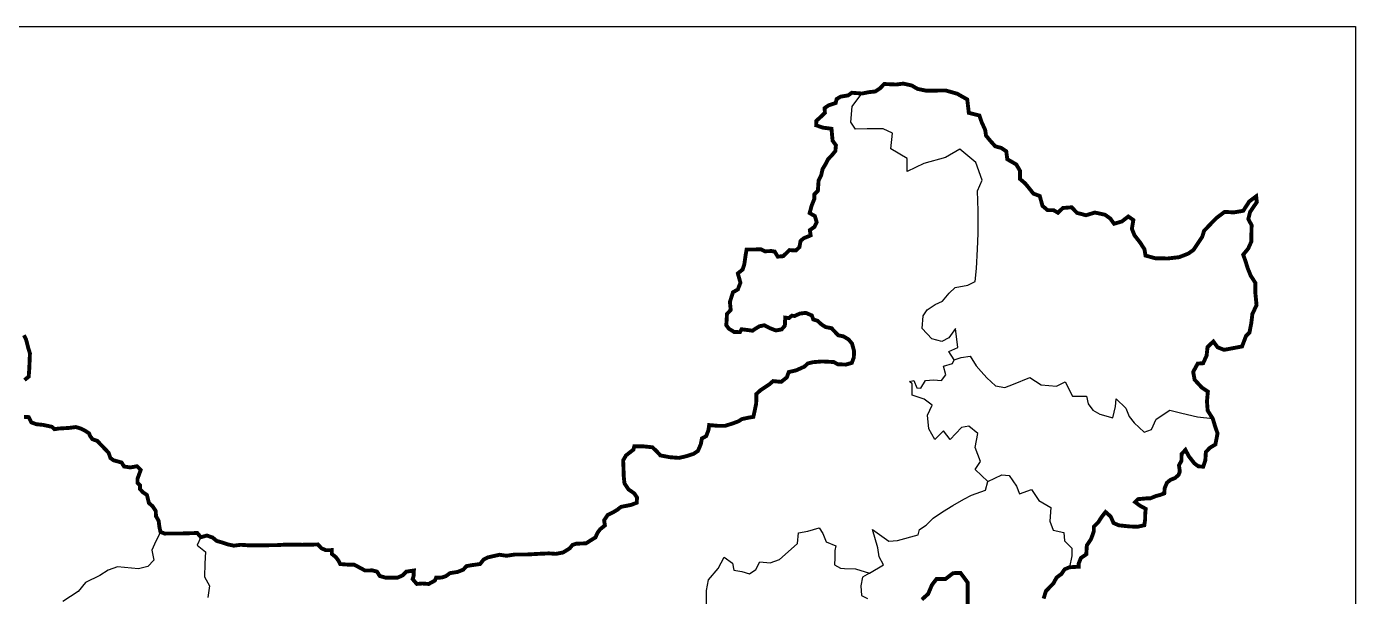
# Model space of a CAD drawing. Header units: millimetres. Extents: x 566 to 1083, y 401 to 814.
# Drawn here: x 741 to 1083.4, y 666.6 to 813.6 of the extents above; entities that cross this region are included whole.
import ezdxf

# ---------------------------------------------------------------- set-up
doc = ezdxf.new("R2010")
doc.units = ezdxf.units.MM
doc.layers.add('边界', color=7, linetype='Continuous')

msp = doc.modelspace()

# ---------------------------------------------------------------- linework, layer by layer
for p, q in [((953.7, 792.99), (956.25, 796.34)), ((956.25, 796.34), (956.25, 796.34)), ((953.42, 788.99), (953.7, 792.99)), ((953.7, 792.99), (953.7, 792.99)), ((954.56, 787.13), (953.42, 788.99)), ((957.57, 787.27), (954.56, 787.13)), ((961.72, 787.27), (957.57, 787.27)), ((964.15, 786.13), (961.72, 787.27)), ((963.72, 782.12), (964.15, 786.13)), ((967.88, 779.55), (963.72, 782.12)), ((981.48, 781.98), (977.75, 779.83)), ((985.63, 778.55), (981.48, 781.98)), ((967.88, 776.26), (967.88, 779.55)), ((972.17, 778.26), (967.88, 776.26)), ((977.75, 779.83), (972.17, 778.26)), ((977.75, 779.83), (977.75, 779.83)), ((987.2, 773.97), (985.63, 778.55)), ((986.06, 771.25), (987.2, 773.97)), ((986.2, 766.1), (986.06, 771.25)), ((986.2, 762.96), (986.2, 766.1)), ((986.2, 760.24), (986.2, 762.96)), ((986.06, 756.23), (986.2, 760.24)), ((985.8, 751.23), (986.06, 756.23)), ((985.43, 747.86), (985.8, 751.23)), ((980.32, 746.31), (983.52, 746.94)), ((983.52, 746.94), (985.43, 747.86)), ((976.99, 742.77), (978.77, 744.85)), ((978.77, 744.85), (980.32, 746.31)), ((972.06, 738.97), (973.05, 740.52)), ((973.05, 740.52), (975.16, 741.93)), ((975.16, 741.93), (976.99, 742.77)), ((971.78, 735.73), (972.06, 738.97)), ((974.31, 733.06), (971.78, 735.73)), ((976.85, 732.36), (974.31, 733.06)), ((978.68, 733.34), (976.85, 732.36)), ((980.37, 735.73), (978.68, 733.34)), ((980.93, 730.81), (980.37, 735.73)), ((978.68, 729.82), (980.93, 730.81)), ((980.02, 727.64), (978.68, 729.82)), ((977.28, 725.98), (979.59, 726.7)), ((979.59, 726.7), (980.02, 727.64)), ((980.02, 727.64), (981.82, 728.28)), ((981.82, 728.28), (984.12, 728.57)), ((984.12, 728.57), (985.71, 726.13)), ((985.71, 726.13), (987, 724.61)), ((976.78, 722.31), (977.86, 723.82)), ((977.86, 723.82), (977.28, 725.98)), ((987, 724.61), (988.4, 722.99)), ((988.4, 722.99), (990.65, 720.96)), ((995.3, 721.38), (999.52, 723.07)), ((999.52, 723.07), (1002.48, 721.24)), ((968.5, 722.07), (969.6, 722.34)), ((969.16, 721.45), (968.5, 722.07)), ((969.16, 718.52), (969.16, 721.45)), ((969.16, 721.45), (969.16, 721.45)), ((969.6, 722.34), (970.43, 720.46)), ((970.43, 720.46), (971.39, 720.37)), ((971.39, 720.37), (972.67, 722.31)), ((972.67, 722.31), (974.69, 722.53)), ((974.69, 722.53), (976.78, 722.31)), ((990.65, 720.96), (993.04, 720.54)), ((993.04, 720.54), (995.3, 721.38)), ((1002.48, 721.24), (1006.42, 720.82)), ((1006.42, 720.82), (1008.67, 721.95)), ((1008.67, 721.95), (1008.67, 721.95)), ((1008.67, 721.95), (1010.5, 718.29)), ((972.27, 717.48), (969.16, 718.52)), ((974.34, 715.93), (972.27, 717.48)), ((973.13, 713.34), (974.34, 715.93)), ((1010.5, 718.29), (1014.17, 718.29)), ((1014.17, 718.29), (1014.59, 716.32)), ((1014.59, 716.32), (1015.72, 714.63)), ((1021.63, 715.61), (1021.77, 717.58)), ((1021.77, 717.58), (1021.77, 717.58)), ((1021.77, 717.58), (1024.3, 715.19)), ((973.48, 709.89), (973.13, 713.34)), ((973.13, 713.34), (973.13, 713.34)), ((1015.72, 714.63), (1017.55, 713.64)), ((1017.55, 713.64), (1017.55, 713.64)), ((1017.55, 713.64), (1020.93, 712.66)), ((1020.93, 712.66), (1021.63, 715.61)), ((1024.3, 715.19), (1025.15, 713.08)), ((1025.15, 713.08), (1026.42, 711.39)), ((1030.92, 709.7), (1032.05, 712.38)), ((1032.05, 712.38), (1035.57, 714.63)), ((1032.05, 712.38), (1032.05, 712.38)), ((1035.57, 714.63), (1035.57, 714.63)), ((1035.57, 714.63), (1038.67, 713.92)), ((1038.67, 713.92), (1038.67, 713.92)), ((1038.67, 713.92), (1042.75, 712.94)), ((1042.75, 712.94), (1046.67, 712.5)), ((1046.67, 712.5), (1046.67, 712.5)), ((1046.67, 712.5), (1046.67, 712.5)), ((975.03, 707.13), (973.48, 709.89)), ((973.48, 709.89), (973.48, 709.89)), ((977.28, 709.37), (975.03, 707.13)), ((979.01, 707.13), (977.28, 709.37)), ((981.94, 710.23), (979.01, 707.13)), ((983.84, 710.58), (981.94, 710.23)), ((981.94, 710.23), (981.94, 710.23)), ((986.09, 708.68), (983.84, 710.58)), ((1026.42, 711.39), (1026.42, 711.39)), ((1026.42, 711.39), (1028.95, 709)), ((1028.95, 709), (1030.92, 709.7)), ((1028.95, 709), (1028.95, 709)), ((1028.95, 709), (1028.95, 709)), ((1030.92, 709.7), (1030.92, 709.7)), ((1030.92, 709.7), (1030.92, 709.7)), ((985.4, 705.06), (986.09, 708.68)), ((986.78, 701.43), (985.4, 705.06)), ((985.4, 699.36), (986.78, 701.43)), ((988.68, 696.27), (985.4, 699.36)), ((988.06, 694.06), (988.68, 696.27)), ((988.68, 696.27), (992.3, 698.03)), ((992.3, 698.03), (994.16, 697.86)), ((994.16, 697.86), (996.1, 695.03)), ((982.49, 691.68), (984.53, 692.74)), ((984.53, 692.74), (988.06, 694.06)), ((996.1, 695.03), (996.89, 693.09)), ((996.89, 693.09), (999.99, 694.24)), ((999.99, 694.24), (1001.84, 691.33)), ((974.58, 686.8), (977.02, 688.41)), ((977.02, 688.41), (979.67, 690.09)), ((979.67, 690.09), (982.49, 691.68)), ((1001.84, 691.33), (1004.93, 689.56)), ((1004.93, 689.56), (1004.69, 686.03)), ((971.06, 683.91), (972.82, 685.04)), ((972.82, 685.04), (974.58, 686.8)), ((1004.69, 686.03), (1005.58, 683.73)), ((775.46, 683.3), (773.93, 680.09)), ((785.89, 681.9), (784.96, 679.88)), ((939.64, 680.31), (939.94, 683.02)), ((939.94, 683.02), (942.29, 683.46)), ((942.29, 683.46), (945.25, 684.32)), ((945.25, 684.32), (946.17, 682.9)), ((946.17, 682.9), (947.03, 680.75)), ((960.33, 679.14), (959.01, 683.86)), ((959.01, 683.86), (959.01, 683.86)), ((959.01, 683.86), (959.01, 683.86)), ((959.01, 683.86), (963.16, 680.84)), ((965.43, 681.03), (970.72, 682.54)), ((970.72, 682.54), (971.06, 683.91)), ((1005.58, 683.73), (1008.31, 683.12)), ((1008.31, 683.12), (1008.49, 681)), ((773.93, 680.09), (773.22, 678.59)), ((773.22, 678.59), (773.73, 675.99)), ((784.96, 679.88), (787.11, 678.12)), ((787.11, 678.12), (786.92, 675.1)), ((935.01, 676.13), (937.23, 678.1)), ((937.23, 678.1), (939.64, 680.31)), ((947.03, 680.75), (949.5, 679.7)), ((949.5, 679.7), (949.25, 678.47)), ((949.25, 678.47), (949.25, 676.62)), ((960.71, 676.87), (960.33, 679.14)), ((963.16, 680.84), (965.43, 681.03)), ((965.43, 681.03), (965.43, 681.03)), ((1008.49, 681), (1010.35, 679.06)), ((1010.35, 679.06), (1010.35, 677.11)), ((773.73, 675.99), (772.18, 674.37)), ((786.92, 675.1), (786.79, 671.64)), ((919.23, 673.8), (920.76, 676.79)), ((920.76, 676.79), (922.9, 675.21)), ((922.9, 675.21), (923.26, 673.37)), ((928.95, 673.56), (929.96, 675.51)), ((929.96, 675.51), (932.61, 675.32)), ((932.61, 675.32), (935.01, 676.13)), ((949.25, 676.62), (949.19, 674.77)), ((949.19, 674.77), (950.73, 673.91)), ((958.21, 672.67), (961.84, 674.79)), ((961.84, 674.79), (960.71, 676.87)), ((1010.35, 677.11), (1009.71, 674.14)), ((759.81, 672.02), (756.18, 670.21)), ((761.96, 673.37), (759.81, 672.02)), ((764.38, 674.24), (761.96, 673.37)), ((769.83, 673.77), (764.38, 674.24)), ((772.18, 674.37), (769.83, 673.77)), ((786.79, 671.64), (788.11, 669.37)), ((916.72, 670.93), (919.23, 673.8)), ((923.26, 673.37), (925.28, 673.07)), ((925.28, 673.07), (927.24, 672.46)), ((927.24, 672.46), (928.95, 673.56)), ((950.73, 673.91), (951.78, 673.85)), ((951.78, 673.85), (954.63, 673.74)), ((954.63, 673.74), (958.21, 672.67)), ((956.37, 671.61), (955.98, 669.39)), ((958.21, 672.67), (956.37, 671.61)), ((1009.71, 674.14), (1009.71, 674.14)), ((754.29, 667.92), (750.3, 665.33)), ((756.18, 670.21), (754.29, 667.92)), ((788.11, 669.37), (787.67, 666.35)), ((916.17, 668.18), (916.72, 670.93)), ((916.17, 664.33), (916.17, 668.18)), ((955.98, 669.39), (956.18, 666.88)), ((956.18, 666.88), (957.72, 666.11))]:
    msp.add_line(p, q)
at = {"color": 213}
msp.add_lwpolyline([(565.59, 813.62), (1083.43, 813.62), (1083.43, 401.23), (565.59, 401.23)], close=True, dxfattribs=at)
at = {"layer": '边界', "color": 1, "const_width": 1}
for points in [[(740.32, 712.94), (741.51, 712.88), (742.18, 711.52), (743.49, 711.05), (745.18, 710.88), (747.52, 710.38), (748.16, 709.77), (749.32, 709.94), (751.89, 710.09), (753.66, 710.32), (754.91, 709.94), (756.02, 709.39), (757.04, 708.72), (757.39, 707.93), (757.94, 707.18), (759.16, 706.77), (760.42, 705.45), (761.15, 704.69), (762.11, 703.68), (762.58, 702.31), (763.42, 701.73), (765.46, 701.17), (766.08, 700.15), (767.68, 699.89), (769.45, 700.21), (770.38, 699.25), (769.95, 698.06), (769.54, 696.94), (769.57, 695.92), (770.21, 695.28), (770.21, 694.29), (770.94, 693.51), (771.99, 692.78), (772.34, 691.33), (772.48, 690.74), (773.48, 689.86), (774.26, 688.64), (774.32, 687.3), (774.99, 686.17), (775.2, 684.55), (775.46, 683.3), (776.54, 682.84), (778.92, 682.87), (781.08, 682.87), (783.65, 682.95), (784.96, 682.98), (785.89, 681.9), (787.43, 682.34), (788.92, 681.81), (789.96, 680.94), (791.1, 680.62), (792.86, 680.04), (794.38, 679.72), (796.21, 679.95), (798.28, 679.8), (800.72, 679.8), (803.11, 679.83), (805.51, 679.86), (807.52, 679.98), (809.67, 679.98), (812, 679.95), (814.24, 679.98), (816.02, 680.04), (816.92, 679.1), (818.03, 678.55), (819.63, 678.58), (819.63, 677.59), (820.68, 676.75), (821.32, 675.88), (821.81, 674.97), (823.78, 674.83), (825.33, 674.83), (826.35, 674.3), (827.24, 673.84), (828.18, 673.31), (830.07, 673.34), (831.29, 673.02), (831.99, 671.89), (833.45, 671.48), (835.22, 671.45), (836.59, 671.48), (837.84, 672.03), (838.83, 673.02), (840.78, 673.31), (840.7, 671.86), (840.46, 671.1), (841.07, 670.39), (841.53, 669.85), (842.96, 669.96), (844.59, 669.84), (846.19, 670.71), (846.51, 671.47), (847.94, 671.5), (849.01, 671.85), (850.06, 672.63), (852.04, 672.95), (853.53, 673.54), (854.31, 674.44), (855.77, 674.7), (857.86, 674.99), (858.74, 676.12), (859.9, 676.71), (862.83, 677.38), (864.66, 677.11), (866.73, 677.43), (870.28, 677.46), (872.87, 677.61), (875.6, 677.73), (877.37, 677.61), (879.24, 677.96), (880.95, 679.04), (881.65, 679.91), (882.61, 680.23), (885.15, 680.32), (886.14, 680.96), (887.56, 681.84), (888.2, 683.17), (888.79, 683.96), (890.01, 684.93), (889.81, 686.27), (890.74, 687.64), (892.08, 688.3), (893.19, 688.97), (894.18, 689.73), (896.77, 690.24), (898.2, 690.79), (898.29, 692.13), (897.59, 693.2), (896.11, 694.22), (895.06, 695.76), (894.85, 697.78), (894.8, 699.93), (894.71, 701.71), (895.44, 702.99), (897.36, 704.49), (897.59, 705.36), (899.98, 705.33), (902.25, 705.1), (903.27, 704.14), (904.32, 703), (906.71, 702.54), (909.12, 702.36), (910.99, 702.8), (912.89, 703.41), (914, 704.17), (914.73, 705.91), (915.02, 707.4), (916.12, 707.98), (916.71, 709.55), (916.88, 710.83), (919.15, 710.63), (921.01, 710.63), (923.06, 711.29), (924.46, 711.81), (925.27, 712.36), (926.87, 712.71), (928.27, 712.94), (928.68, 714.8), (929, 716.38), (929.06, 718.85), (930.07, 719.78), (932.47, 721.39), (933.35, 722.17), (935.44, 721.97), (936.9, 723.13), (937.39, 724.5), (939.26, 724.93), (941.42, 725.9), (942.29, 726.72), (943.57, 727.04), (945.99, 727.24), (948.96, 727.09), (950.07, 726.51), (952.13, 726.43), (953.65, 726.87), (954.15, 728.23), (954.24, 729.83), (953.71, 731.84), (952.81, 732.92), (951.5, 733.7), (950.13, 733.99), (948.41, 735.82), (946.9, 736.11), (945.91, 736.72), (944.78, 737.74), (943.7, 738.08), (943.35, 739.1), (941.78, 739.77), (940.18, 739.57), (938.95, 738.96), (938.17, 739.04), (937.44, 738.43), (936.48, 738.55), (936.39, 736.46), (935.55, 735.5), (934.07, 735.23), (932.42, 735.87), (931.11, 736.57), (929.85, 736.31), (928.78, 735.67), (928.08, 735.17), (926.24, 735.41), (925.22, 735.54), (924.82, 734.8), (923.36, 734.82), (921.94, 735.7), (921.3, 736.57), (921.41, 738.34), (921.47, 739.48), (922.43, 740.53), (922.23, 742.61), (922.66, 743.95), (923.01, 745.08), (924.27, 745.81), (924.94, 747.55), (924.27, 749.94), (925.52, 750.96), (925.95, 752.35), (926.25, 754.49), (926.53, 756.12), (928.46, 756.12), (930.23, 756.16), (931.24, 755.65), (932.91, 755.72), (933.78, 755.58), (934.56, 754.28), (935.93, 754.38), (936.8, 755.21), (937.58, 755.96), (939.2, 755.85), (940.15, 756.72), (940.43, 758.32), (941.25, 759.02), (943.04, 759.75), (942.83, 761.11), (944.03, 761.96), (944.59, 763.16), (944.12, 764.74), (942.78, 765.51), (942.78, 765.51), (943.28, 767.41), (943.98, 769.13), (944.01, 770.38), (944.9, 771.27), (945.09, 773.95), (945.75, 775.26), (946.11, 776.85), (946.97, 778.28), (947.53, 779.4), (948.56, 780.48), (949.41, 781.54), (949.55, 783), (948.7, 784.17), (948.56, 785.57), (948.41, 787.26), (946.18, 787.55), (944.45, 788.15), (944.5, 789.3), (945.72, 790.4), (946.71, 791.37), (946.64, 792.59), (947.67, 793.31), (949.49, 793.91), (949.74, 794.92), (950.77, 795.55), (952.69, 795.86), (953.66, 796.55), (956.25, 796.34), (958.02, 796.7), (959.68, 796.87), (961, 797.76), (961.97, 798.8), (965.09, 798.67), (966.93, 798.91), (969.11, 798.41), (970.58, 797.54), (972.86, 797.07), (977.81, 797.14), (980.78, 796.3), (983.39, 794.83), (983.8, 791.35), (986.52, 790.68), (987.12, 788.94), (988.03, 786.93), (988.23, 785.5), (989.26, 784.24), (990.6, 782.74), (992.18, 782.3), (993.45, 781.44), (993.71, 779.4), (996.04, 778.05), (996.98, 776.42), (996.98, 774.31), (998.29, 773.19), (999.41, 771.84), (1000.44, 770.53), (1002.08, 769.92), (1002.78, 767.38), (1004.09, 766.26), (1005.64, 766.26), (1006.76, 765.6), (1008.02, 766.82), (1010.32, 767), (1011.67, 765.56), (1014.01, 764.95), (1016.28, 765.65), (1018.9, 765.08), (1020.26, 764.1), (1021.24, 762.75), (1023.25, 763.35), (1024.89, 764.62), (1026.2, 763.73), (1025.83, 761.44), (1026.48, 759.8), (1027.94, 757.92), (1029.06, 756.19), (1029.34, 754.55), (1031.87, 753.85), (1035.05, 753.8), (1037.99, 754.13), (1040.38, 755.06), (1041.69, 756), (1043.95, 759.37), (1044.42, 760.91), (1046.06, 762.64), (1047.55, 764.18), (1049.71, 765.82), (1052.09, 765.68), (1054.52, 766.1), (1056.07, 768.49), (1057.85, 769.84), (1058.03, 768.35), (1056.3, 765.82), (1055.83, 764), (1056.68, 762.36), (1056.63, 760.16), (1056.63, 758.2), (1055.79, 756.33), (1054.52, 754.79), (1055.18, 752.87), (1055.66, 751.31), (1056.45, 749.35), (1057.67, 747.48), (1057.62, 745.19), (1057.95, 741.76), (1056.88, 739.47), (1056.6, 737.13), (1056.13, 734.7), (1055.24, 733.81), (1054.21, 731.1), (1051.97, 730.68), (1049.59, 730.23), (1047.93, 730.89), (1046.81, 732.39), (1045.32, 730.94), (1045.08, 728.74), (1044.19, 726.78), (1042.79, 726.69), (1041.62, 724.54), (1041.99, 722.53), (1043.86, 720.5), (1045.41, 719.47), (1045.17, 716.94), (1045.36, 714.56), (1046.67, 712.5), (1047.26, 710.54), (1047.9, 708.68), (1047.35, 705.84), (1045.91, 704.95), (1044.89, 703.89), (1044.76, 701.77), (1044.21, 700.1), (1042.97, 700.18), (1041.92, 700.96), (1040.49, 702.8), (1039.63, 704.42), (1038.64, 703.38), (1038.59, 701.6), (1037.97, 700.45), (1038.18, 698.8), (1037.83, 697.94), (1036.94, 697.17), (1035.71, 696.67), (1034.86, 695.95), (1034.27, 694.54), (1034.17, 693.2), (1033.02, 692.78), (1032.07, 692.54), (1030.63, 691.95), (1029.49, 691.91), (1027.39, 691.72), (1026.64, 690.97), (1027.9, 690.03), (1029.38, 689.23), (1029.26, 687.8), (1029.26, 686.58), (1029.03, 684.99), (1027.26, 684.59), (1025.07, 684.69), (1022.46, 684.97), (1021.1, 685.56), (1020.36, 687.24), (1019.04, 688.41), (1018.12, 687.24), (1017.12, 685.71), (1016.02, 684.64), (1016, 683.36), (1015.73, 682.59), (1015.29, 681.41), (1014.21, 679.76), (1014.08, 677.5), (1012.69, 676.54), (1012.1, 675.08), (1012.1, 674.3), (1009.71, 674.14), (1008.49, 673.62), (1007.68, 672.43), (1006.41, 671.49), (1005.63, 670.04), (1003.67, 667.99), (1003.07, 666.07)], [(740.31, 734.01), (740.84, 732.88), (741.39, 730.75), (741.83, 729.32), (741.66, 725.27), (741.51, 723.32), (740.43, 722.45)], [(983.52, 663.58), (983.48, 666.42), (983.52, 670.19), (981.66, 672.7), (979.74, 672.63), (977.82, 671.15), (975.49, 671.15), (974.29, 669.58), (973.32, 667.28), (971.69, 665.82)]]:
    msp.add_lwpolyline(points, dxfattribs=at)

doc.saveas('drawing.dxf')
